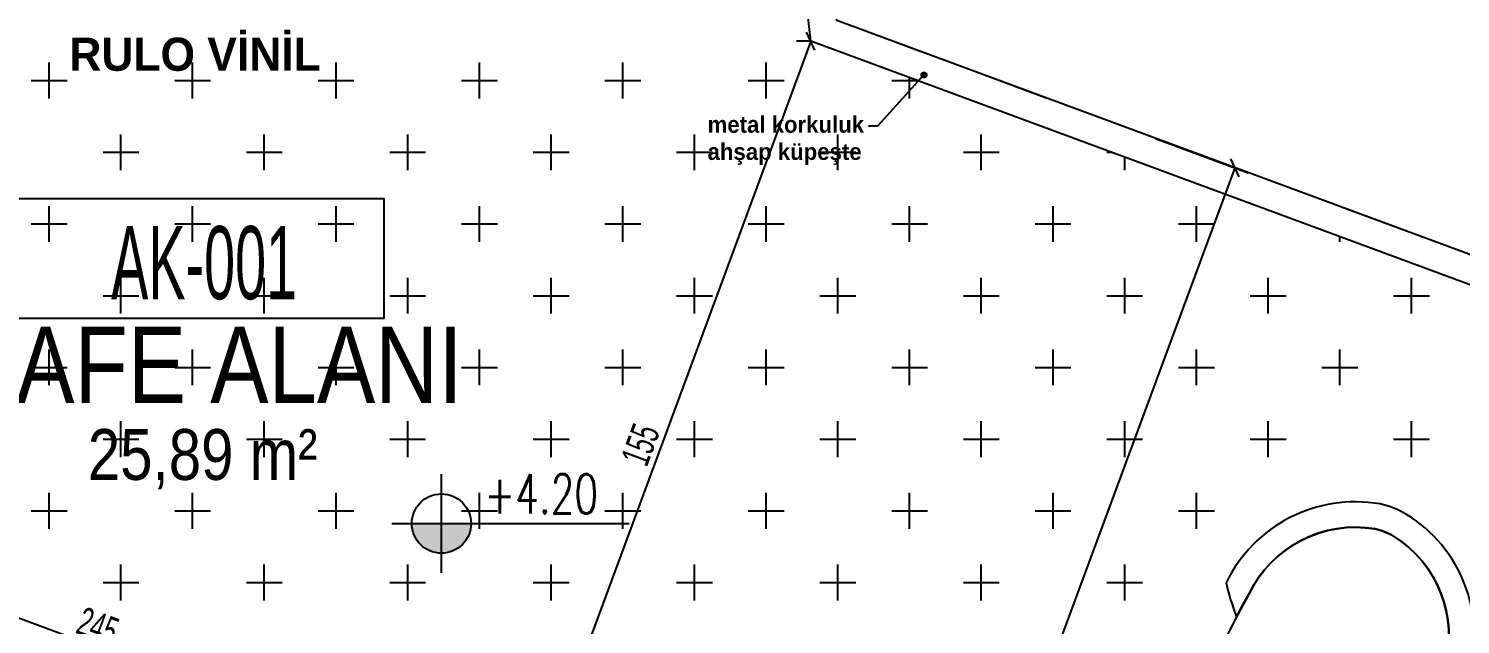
# Model space of a CAD drawing. Header units: millimetres. Extents: x 933584 to 974011, y 4545988 to 4553664.
# Drawn here: x 946791.5 to 947045.1, y 4552040.9 to 4552146.4 of the extents above; entities that cross this region are included whole.
import ezdxf
from ezdxf.enums import TextEntityAlignment as Align

# ---------------------------------------------------------------- set-up
doc = ezdxf.new("R2010")
doc.units = ezdxf.units.MM
doc.set_wipeout_variables(frame=1)
doc.header["$PDMODE"] = 35
for name, pattern in [('DOT2', [3.175, 0, -3.175]), ('HIDDEN', [9.525, 6.35, -3.175]), ('HIDDEN2', [4.7625, 3.175, -1.5875])]:
    doc.linetypes.add(name, pattern=pattern)
doc.layers.get('0').update_dxf_attribs({"color": 255})
doc.layers.get('Defpoints').update_dxf_attribs({"color": 8})
for name, color, linetype in [('0-DMS-50', 143, 'Continuous'), ('0-HSL-SLD', 252, 'Continuous'), ('0-LNS-SLN', 6, 'Continuous'), ('0-LNS-VLF', 11, 'Continuous'), ('0-TXT-PBX', 6, 'Continuous'), ('0-TXT-PLV_50', 3, 'Continuous'), ('0-TXT-PTX_50', 8, 'Continuous'), ('0-TXT-XBX_20', 3, 'Continuous'), ('7-DCR-FRN', 8, 'Continuous')]:
    doc.layers.add(name, color=color, linetype=linetype)
doc.layers.add('mimariKIRIS', color=251, linetype='HIDDEN2', lineweight=0)
doc.styles.add('Century Gothic_B_3', font='GOTHICB.TTF', dxfattribs={"height": 4})
doc.styles.add('dim_romans_50', font='swissl.ttf', dxfattribs={"width": 0.6, "height": 5})
doc.styles.add('MAHAL YAZISI', font='ARIALN.TTF', dxfattribs={"width": 0.8})
doc.styles.get("Standard").update_dxf_attribs({"font": 'times.ttf'})
doc.styles.add('T_General', font='simplxtw.shx', dxfattribs={"width": 0.7, "height": 200})
doc.dimstyles.new('ONK_dim 1_50', dxfattribs={"dimscale": 5, "dimtxt": 4, "dimasz": 0.5, "dimexe": 0.5, "dimexo": 0.5, "dimgap": 0.2, "dimtad": 1, "dimdec": 1, "dimrnd": 0.5, "dimzin": 9, "dimtxsty": 'dim_romans_50', "dimblk": 'OBLIQUE', "dimcen": 1, "dimclre": 256, "dimclrt": 256, "dimazin": 2, "dimtfac": 1, "dimtdec": 1, "dimtix": 1, "dimtmove": 2, "dimatfit": 3, "dimldrblk": 'OBLIQUE', "dimfxl": 3, "dimfxlon": 1, "dimarcsym": 0})

# ---------------------------------------------------------------- blocks, each defined once
blk = doc.blocks.new('MAHAL_KODU')
at = {"layer": '0-TXT-PTX_50'}
for tag, height, p in [('MEKAN_ADI', 0.3, (0, -0.65)), ('ALAN', 0.2, (0, -0.95))]:
    blk.add_attdef(tag, text='', height=height, dxfattribs=at).set_placement(p, align=Align.MIDDLE_CENTER)
at = {"linetype": 'DOT2', "ltscale": 10000}
blk.add_wipeout([(-0.7483, 0.0489), (0.7207, 0.0489), (0.722, -0.4231), (-0.7515, -0.4251)], dxfattribs=at)
at = {"layer": '0-TXT-PBX'}
blk.add_lwpolyline([(-0.7483, -0.4219), (0.7207, -0.4219), (0.7207, 0.0489), (-0.7483, 0.0489)], close=True, dxfattribs=at)
at = {"layer": '0-TXT-PTX_50'}
blk.add_attdef('MAHAL_KODU', text='', height=0.3, dxfattribs=at).set_placement((0, -0.2), align=Align.MIDDLE_CENTER)
blk = doc.blocks.new('sandalye')
blk.add_lwpolyline([(20.65, -25.79, -0.018451), (21.38, -30.76, 0.045309), (25.62, -25.2, 0.32914), (3.17, -0.28, 0.07808), (-2.45, -0.17, 0.334929), (-25.48, -25.2, 0.045309), (-21.24, -30.76, -0.018068), (-20.54, -25.89, 0.020768), (-20.51, -25.69, -0.333547), (-1.67, -5.11, -0.074803), (2.23, -5.19, -0.32955)], format="xyb", close=True)
blk.add_lwpolyline([(22.68, -43.83, 0.023043), (20.65, -25.79, 0.32955), (2.23, -5.19, 0.074803), (-1.67, -5.11, 0.334755), (-20.52, -25.79, 0.023043), (-22.55, -43.83)], format="xyb")
blk.add_lwpolyline([(-22.55, -43.83), (22.68, -43.83)])
blk = doc.blocks.new('*U1028')
at = {"xscale": -1, "rotation": 270}
blk.add_blockref('sandalye', (21.91, -0.07), dxfattribs=at)
blk = doc.blocks.new('vbxcb')
at = {"layer": 'mimariKIRIS', "ltscale": 5}
blk.add_lwpolyline([(942835.91, 4549901.91), (942876.99, 4549538.97), (943141.16, 4549441.35)], dxfattribs=at)
blk = doc.blocks.new('PLV-FNS')
h = blk.add_hatch(color=8)
edge = h.paths.add_edge_path()
edge.add_arc((0, 0), 150, 180, 0)
edge.add_line((150, 0), (-150, 0))
for p, q in [((0, -250), (0, 250)), ((-250, 0), (950, 0))]:
    blk.add_line(p, q)
blk.add_circle((0, 0), 150)
at = {"color": 8, "style": 'T_General', "width": 0.7}
for tag, p in [('INCE', (217.1, 50)), ('KABA', (217.1, -250))]:
    blk.add_attdef(tag, p, '', height=200, dxfattribs=at)
blk = doc.blocks.new('xvbxcvbzc')
at = {"layer": '0-HSL-SLD', "linetype": 'Continuous'}
for p, q in [((939295.175, 4552134.025), (939295.175, 4552140.375)), ((939320.575, 4552134.025), (939320.575, 4552140.375)), ((939345.975, 4552134.025), (939345.975, 4552140.375)), ((939371.375, 4552134.025), (939371.375, 4552140.375)), ((939396.775, 4552134.025), (939396.775, 4552140.375)), ((939422.175, 4552134.025), (939422.175, 4552140.375)), ((939292, 4552137.2), (939298.35, 4552137.2)), ((939317.4, 4552137.2), (939323.75, 4552137.2)), ((939342.8, 4552137.2), (939349.15, 4552137.2)), ((939368.2, 4552137.2), (939374.55, 4552137.2)), ((939393.6, 4552137.2), (939399.95, 4552137.2)), ((939419, 4552137.2), (939425.35, 4552137.2)), ((939444.4, 4552137.2), (939448.966, 4552137.2)), ((939447.575, 4552134.025), (939447.575, 4552137.714)), ((939307.875, 4552121.325), (939307.875, 4552127.675)), ((939333.275, 4552121.325), (939333.275, 4552127.675)), ((939358.675, 4552121.325), (939358.675, 4552127.675)), ((939384.075, 4552121.325), (939384.075, 4552127.675)), ((939409.475, 4552121.325), (939409.475, 4552127.675)), ((939434.875, 4552121.325), (939434.875, 4552127.675)), ((939460.275, 4552121.325), (939460.275, 4552127.675)), ((939304.7, 4552124.5), (939311.05, 4552124.5)), ((939330.1, 4552124.5), (939336.45, 4552124.5)), ((939355.5, 4552124.5), (939361.85, 4552124.5)), ((939380.9, 4552124.5), (939387.25, 4552124.5)), ((939406.3, 4552124.5), (939412.65, 4552124.5)), ((939431.7, 4552124.5), (939438.05, 4552124.5)), ((939457.1, 4552124.5), (939463.45, 4552124.5)), ((939482.5, 4552124.5), (939483.332, 4552124.5)), ((939485.675, 4552121.325), (939485.675, 4552123.634)), ((939295.175, 4552108.625), (939295.175, 4552114.975)), ((939320.575, 4552108.625), (939320.575, 4552114.975)), ((939345.975, 4552108.625), (939345.975, 4552114.975)), ((939371.375, 4552108.625), (939371.375, 4552114.975)), ((939396.775, 4552108.625), (939396.775, 4552114.975)), ((939422.175, 4552108.625), (939422.175, 4552114.975)), ((939447.575, 4552108.625), (939447.575, 4552114.975)), ((939472.975, 4552108.625), (939472.975, 4552114.975)), ((939498.375, 4552108.625), (939498.375, 4552114.975)), ((939292, 4552111.8), (939298.35, 4552111.8)), ((939317.4, 4552111.8), (939323.75, 4552111.8)), ((939342.8, 4552111.8), (939349.15, 4552111.8)), ((939368.2, 4552111.8), (939374.55, 4552111.8)), ((939393.6, 4552111.8), (939399.95, 4552111.8)), ((939419, 4552111.8), (939425.35, 4552111.8)), ((939444.4, 4552111.8), (939450.75, 4552111.8)), ((939469.8, 4552111.8), (939476.15, 4552111.8)), ((939495.2, 4552111.8), (939501.55, 4552111.8)), ((939523.775, 4552108.625), (939523.775, 4552109.554)), ((939307.875, 4552095.925), (939307.875, 4552102.275)), ((939333.275, 4552095.925), (939333.275, 4552102.275)), ((939358.675, 4552095.925), (939358.675, 4552102.275)), ((939384.075, 4552095.925), (939384.075, 4552102.275)), ((939409.475, 4552095.925), (939409.475, 4552102.275)), ((939434.875, 4552095.925), (939434.875, 4552102.275)), ((939460.275, 4552095.925), (939460.275, 4552102.275)), ((939485.675, 4552095.925), (939485.675, 4552102.275)), ((939511.075, 4552095.925), (939511.075, 4552102.275)), ((939536.475, 4552095.925), (939536.475, 4552102.275)), ((939304.7, 4552099.1), (939311.05, 4552099.1)), ((939330.1, 4552099.1), (939336.45, 4552099.1)), ((939355.5, 4552099.1), (939361.85, 4552099.1)), ((939380.9, 4552099.1), (939387.25, 4552099.1)), ((939406.3, 4552099.1), (939412.65, 4552099.1)), ((939431.7, 4552099.1), (939438.05, 4552099.1)), ((939457.1, 4552099.1), (939463.45, 4552099.1)), ((939482.5, 4552099.1), (939488.85, 4552099.1)), ((939507.9, 4552099.1), (939514.25, 4552099.1)), ((939533.3, 4552099.1), (939539.65, 4552099.1)), ((939295.175, 4552083.225), (939295.175, 4552089.575)), ((939320.575, 4552083.225), (939320.575, 4552089.575)), ((939345.975, 4552083.225), (939345.975, 4552089.575)), ((939371.375, 4552083.225), (939371.375, 4552089.575)), ((939396.775, 4552083.225), (939396.775, 4552089.575)), ((939422.175, 4552083.225), (939422.175, 4552089.575)), ((939447.575, 4552083.225), (939447.575, 4552089.575)), ((939472.975, 4552083.225), (939472.975, 4552089.575)), ((939498.375, 4552083.225), (939498.375, 4552089.575)), ((939523.775, 4552083.225), (939523.775, 4552089.575)), ((939292, 4552086.4), (939298.35, 4552086.4)), ((939317.4, 4552086.4), (939323.75, 4552086.4)), ((939342.8, 4552086.4), (939349.15, 4552086.4)), ((939368.2, 4552086.4), (939374.55, 4552086.4)), ((939393.6, 4552086.4), (939399.95, 4552086.4)), ((939419, 4552086.4), (939425.35, 4552086.4)), ((939444.4, 4552086.4), (939450.75, 4552086.4)), ((939469.8, 4552086.4), (939476.15, 4552086.4)), ((939495.2, 4552086.4), (939501.55, 4552086.4)), ((939520.6, 4552086.4), (939526.95, 4552086.4)), ((939307.875, 4552070.525), (939307.875, 4552076.875)), ((939333.275, 4552070.525), (939333.275, 4552076.875)), ((939358.675, 4552070.525), (939358.675, 4552076.875)), ((939384.075, 4552070.525), (939384.075, 4552076.875)), ((939409.475, 4552070.525), (939409.475, 4552076.875)), ((939434.875, 4552070.525), (939434.875, 4552076.875)), ((939460.275, 4552070.525), (939460.275, 4552076.875)), ((939485.675, 4552070.525), (939485.675, 4552076.875)), ((939511.075, 4552070.525), (939511.075, 4552076.875)), ((939536.475, 4552070.525), (939536.475, 4552076.875)), ((939304.7, 4552073.7), (939311.05, 4552073.7)), ((939330.1, 4552073.7), (939336.45, 4552073.7)), ((939355.5, 4552073.7), (939361.85, 4552073.7)), ((939380.9, 4552073.7), (939387.25, 4552073.7)), ((939406.3, 4552073.7), (939412.65, 4552073.7)), ((939431.7, 4552073.7), (939438.05, 4552073.7)), ((939457.1, 4552073.7), (939463.45, 4552073.7)), ((939482.5, 4552073.7), (939488.85, 4552073.7)), ((939507.9, 4552073.7), (939514.25, 4552073.7)), ((939533.3, 4552073.7), (939539.65, 4552073.7)), ((939295.175, 4552057.825), (939295.175, 4552064.175)), ((939320.575, 4552057.825), (939320.575, 4552064.175)), ((939345.975, 4552057.825), (939345.975, 4552064.175)), ((939371.375, 4552057.825), (939371.375, 4552064.175)), ((939396.775, 4552057.825), (939396.775, 4552064.175)), ((939422.175, 4552057.825), (939422.175, 4552064.175)), ((939447.575, 4552057.825), (939447.575, 4552064.175)), ((939472.975, 4552057.825), (939472.975, 4552064.175)), ((939498.375, 4552057.825), (939498.375, 4552064.175)), ((939292, 4552061), (939298.35, 4552061)), ((939317.4, 4552061), (939323.75, 4552061)), ((939342.8, 4552061), (939349.15, 4552061)), ((939368.2, 4552061), (939374.55, 4552061)), ((939393.6, 4552061), (939399.95, 4552061)), ((939419, 4552061), (939425.35, 4552061)), ((939444.4, 4552061), (939450.75, 4552061)), ((939469.8, 4552061), (939476.15, 4552061)), ((939495.2, 4552061), (939501.55, 4552061)), ((939307.875, 4552045.125), (939307.875, 4552051.475)), ((939333.275, 4552045.125), (939333.275, 4552051.475)), ((939358.675, 4552045.125), (939358.675, 4552051.475)), ((939384.075, 4552045.125), (939384.075, 4552051.475)), ((939409.475, 4552045.125), (939409.475, 4552051.475)), ((939434.875, 4552045.125), (939434.875, 4552051.475)), ((939460.275, 4552045.125), (939460.275, 4552051.475)), ((939485.675, 4552045.125), (939485.675, 4552051.475)), ((939304.7, 4552048.3), (939311.05, 4552048.3)), ((939330.1, 4552048.3), (939336.45, 4552048.3)), ((939355.5, 4552048.3), (939361.85, 4552048.3)), ((939380.9, 4552048.3), (939387.25, 4552048.3)), ((939406.3, 4552048.3), (939412.65, 4552048.3)), ((939431.7, 4552048.3), (939438.05, 4552048.3)), ((939457.1, 4552048.3), (939463.45, 4552048.3)), ((939482.5, 4552048.3), (939488.85, 4552048.3))]:
    blk.add_line(p, q, dxfattribs=at)
blk = doc.blocks.new('_Oblique')
at = {"color": 0, "linetype": 'ByBlock', "lineweight": -2}
blk.add_line((-0.5, -0.5), (0.5, 0.5), dxfattribs=at)
blk = doc.blocks.new('*D1628')
at = {"layer": '0-DMS-50', "lineweight": -2}
for p, q in [((946991.15, 4552126.94), (947007.57, 4552120.87)), ((946904.49, 4551892.44), (946920.91, 4551886.37))]:
    blk.add_line(p, q, dxfattribs=at)
at = {"layer": '0-DMS-50', "color": 0, "lineweight": -2}
blk.add_line((946918.56, 4551887.24), (947005.22, 4552121.74), dxfattribs=at)
at = {"layer": 'Defpoints', "color": 0}
for p in [(946980.15, 4552131.01), (947005.22, 4552121.74), (946893.49, 4551896.51)]:
    blk.add_point(p, dxfattribs=at)
at = {"layer": '0-DMS-50', "color": 0, "linetype": 'ByBlock', "lineweight": -2, "xscale": 2.5, "yscale": 2.5, "zscale": 2.5}
for p, rotation in [((947005.22, 4552121.74), 69.71819437947148), ((946918.56, 4551887.24), 249.7181943794715)]:
    blk.add_blockref('_Oblique', p, dxfattribs=dict(at, rotation=rotation))
at = {"layer": '0-DMS-50', "insert": (946958.61, 4552005.7), "char_height": 5, "attachment_point": 5, "rotation": 69.7182, "style": 'dim_romans_50'}
blk.add_mtext('250', dxfattribs=at)
blk = doc.blocks.new('*D1633')
at = {"layer": '0-DMS-50', "lineweight": -2}
for p, q in [((946685.93, 4552075.02), (946688.53, 4552082.07)), ((946915.74, 4551990.1), (946918.34, 4551997.14))]:
    blk.add_line(p, q, dxfattribs=at)
at = {"layer": '0-DMS-50', "color": 0, "lineweight": -2}
blk.add_line((946917.47, 4551994.8), (946687.66, 4552079.72), dxfattribs=at)
at = {"layer": 'Defpoints', "color": 0}
for p in [(946687.66, 4552079.72), (946685.06, 4552072.68), (946914.87, 4551987.75)]:
    blk.add_point(p, dxfattribs=at)
at = {"layer": '0-DMS-50', "color": 0, "linetype": 'ByBlock', "lineweight": -2, "xscale": 2.5, "yscale": 2.5, "zscale": 2.5}
for p, rotation in [((946687.66, 4552079.72), 159.718194378801), ((946917.47, 4551994.8), 339.7181943788011)]:
    blk.add_blockref('_Oblique', p, dxfattribs=dict(at, rotation=rotation))
at = {"layer": '0-DMS-50', "insert": (946803.78, 4552040.54), "char_height": 5, "attachment_point": 5, "rotation": 339.7182, "style": 'dim_romans_50'}
blk.add_mtext('245', dxfattribs=at)
blk = doc.blocks.new('*D1634')
at = {"layer": '0-DMS-50', "color": 0, "lineweight": -2}
blk.add_line((946930.06, 4552144.19), (946876.33, 4551998.8), dxfattribs=at)
at = {"layer": '0-DMS-50', "lineweight": -2}
for p, q in [((946930.06, 4552144.19), (946927.56, 4552144.19)), ((946876.33, 4551998.8), (946873.83, 4551998.8))]:
    blk.add_line(p, q, dxfattribs=at)
at = {"layer": 'Defpoints', "color": 0}
for p in [(946930.06, 4552144.19), (946876.33, 4551998.8), (946876.33, 4551998.8)]:
    blk.add_point(p, dxfattribs=at)
at = {"layer": '0-DMS-50', "color": 0, "linetype": 'ByBlock', "lineweight": -2, "xscale": 2.5, "yscale": 2.5, "zscale": 2.5}
for p, rotation in [((946930.06, 4552144.19), 69.71819437830064), ((946876.33, 4551998.8), 249.7181943783006)]:
    blk.add_blockref('_Oblique', p, dxfattribs=dict(at, rotation=rotation))
at = {"layer": '0-DMS-50', "insert": (946899.91, 4552072.71), "char_height": 5, "attachment_point": 5, "rotation": 69.7182, "style": 'dim_romans_50'}
blk.add_mtext('155', dxfattribs=at)

msp = doc.modelspace()

# ---------------------------------------------------------------- hatches: boundary and pattern name
at = {"layer": '0-LNS-VLF', "linetype": 'HIDDEN', "ltscale": 0.5}
h = msp.add_hatch(color=256, dxfattribs=at)
h.dxf.hatch_style = 1
edge = h.paths.add_edge_path()
edge.add_arc((946950.12, 4552138.19), 0.467, 0, 360)

# ---------------------------------------------------------------- linework, layer by layer
at = {"layer": '0-LNS-SLN'}
for points in [[(947203.85, 4552480.75), (947203.85, 4552043.01), (946930.06, 4552144.19), (946888.79, 4552508.75)], [(947198.85, 4552480.75), (947198.85, 4552050.19), (946934.68, 4552147.81), (946893.82, 4552508.75)]]:
    msp.add_lwpolyline(points, dxfattribs=at)
at = {"layer": '0-LNS-VLF', "ltscale": 0.5}
msp.add_lwpolyline([(946950.12, 4552138.19), (946941.89, 4552129.14), (946940.31, 4552129.14)], dxfattribs=at)
at = {"layer": '0-LNS-VLF', "linetype": 'HIDDEN', "ltscale": 0.5}
msp.add_circle((946950.12, 4552138.19), 0.467, dxfattribs=at)

# ---------------------------------------------------------------- block references
ref = msp.add_blockref('MAHAL_KODU', (946822.05, 4552114.08), dxfattribs=dict(xscale=45, yscale=45, zscale=1.2))
ref.add_attrib('MAHAL_KODU', 'AK-001', dxfattribs={"layer": '0-TXT-PTX_50', "height": 12.937, "style": 'MAHAL YAZISI', "width": 0.666667}).set_placement((946822.61, 4552104.95), align=Align.MIDDLE_CENTER)
ref.add_attrib('MEKAN_ADI', 'CAFE ALANI', dxfattribs={"layer": '0-TXT-PTX_50', "height": 13.5, "style": 'MAHAL YAZISI'}).set_placement((946823.28, 4552086.86), align=Align.MIDDLE_CENTER)
ref.add_attrib('ALAN', '25,89 m²', dxfattribs={"layer": '0-TXT-PTX_50', "height": 9, "style": 'MAHAL YAZISI'}).set_placement((946822.35, 4552070.98), align=Align.MIDDLE_CENTER)

# ---------------------------------------------------------------- texts
at = {"layer": '0-LNS-VLF', "linetype": 'HIDDEN', "ltscale": 0.5, "insert": (946911.79, 4552130.9), "char_height": 2.9364, "width": 95.455, "attachment_point": 1, "line_spacing_factor": 0.984502, "style": 'Century Gothic_B_3'}
msp.add_mtext('\\pxql;{\\fFranklin Gothic Book|b1|i0|c162|p34;metal korkuluk\\Pahşap küpeşte }', dxfattribs=at)
at = {"layer": '0-TXT-XBX_20', "color": 0, "insert": (946798.75, 4552144.8), "char_height": 5.8729, "width": 228.8091, "attachment_point": 1, "line_spacing_factor": 0.984502, "style": 'Century Gothic_B_3'}
msp.add_mtext('\\pxql;{\\fFranklin Gothic Book|b1|i0|c162|p34;RULO VİNİL\\P}', dxfattribs=at)

# ---------------------------------------------------------------- dimensions: what is measured, and where the dimension line sits
at = {"layer": '0-DMS-50'}
dim = msp.add_aligned_dim(p1=(946930.06, 4552144.19), p2=(946876.33, 4551998.8), distance=0, dimstyle='ONK_dim 1_50', dxfattribs=at)
dim.commit()
dim.dimension.update_dxf_attribs({"geometry": '*D1634', "text_midpoint": (946899.91, 4552072.71)})

# ---------------------------------------------------------------- next in the draw order: block references
at = {"layer": '0-TXT-PLV_50', "xscale": 0.03500000000203726, "yscale": 0.03500000000203726, "zscale": 0.03500000000203726}
msp.add_blockref('PLV-FNS', (946864.64, 4552058.75), dxfattribs=at).add_auto_attribs({'INCE': '+4.20'})
at = {"layer": '7-DCR-FRN', "xscale": -0.9000000000000001, "yscale": 0.9, "zscale": 0.9, "rotation": 249.7130981481058}
msp.add_blockref('*U1028', (947026.25, 4552043.07), dxfattribs=at)

# ---------------------------------------------------------------- next in the draw order: dimensions: what is measured, and where the dimension line sits
at = {"layer": '0-DMS-50'}
dim = msp.add_aligned_dim(p1=(946914.87, 4551987.75), p2=(946685.06, 4552072.68), distance=-7.51, dimstyle='ONK_dim 1_50', dxfattribs=at)
dim.commit()
dim.dimension.update_dxf_attribs({"geometry": '*D1633', "text_midpoint": (946803.78, 4552040.54)})

# ---------------------------------------------------------------- next in the draw order: block references
msp.add_blockref('vbxcb', (4057.69, 2608.84))
msp.add_blockref('xvbxcvbzc', (7500, 0), dxfattribs=at)

# ---------------------------------------------------------------- next in the draw order: dimensions: what is measured, and where the dimension line sits
dim = msp.add_aligned_dim(p1=(946893.49, 4551896.51), p2=(946980.15, 4552131.01), distance=-26.73, dimstyle='ONK_dim 1_50', dxfattribs=at)
dim.commit()
dim.dimension.update_dxf_attribs({"geometry": '*D1628', "text_midpoint": (946958.61, 4552005.7)})

doc.saveas('drawing.dxf')
